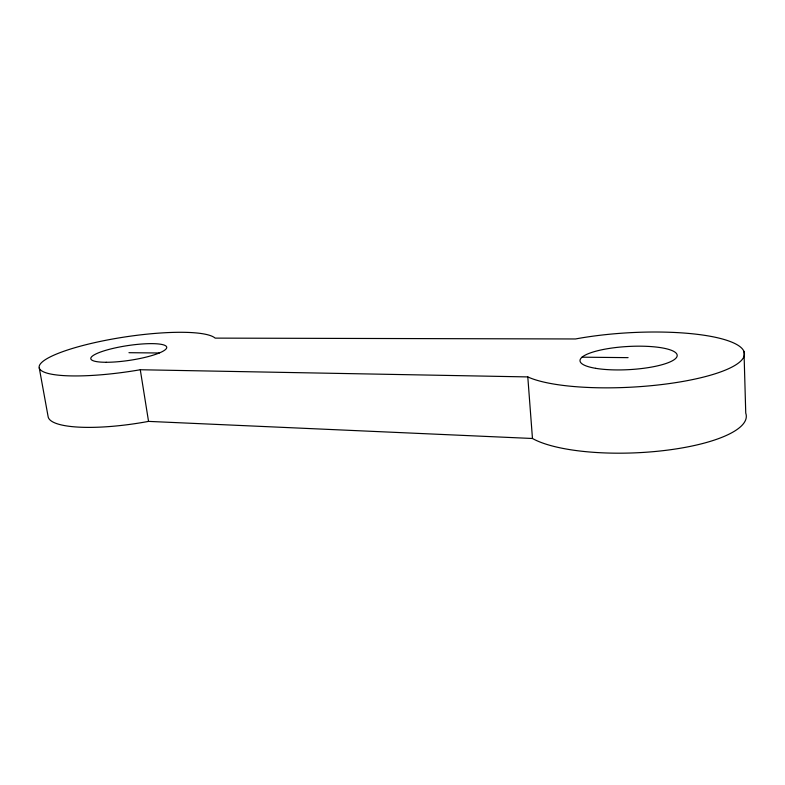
<?xml version="1.0" encoding="UTF-8"?>
<svg xmlns="http://www.w3.org/2000/svg" width="785" height="785" viewBox="0 0 785 785"><rect width="100%" height="100%" fill="white"/><g stroke="black" fill="none" stroke-linecap="round" stroke-linejoin="round"><path stroke-width="1.18" d="M128.956 352.691L159.247 352.995M581.999 357.185L628.098 357.646M140.28 369.745L527.795 376.918A113.972 27.22 -3.2 0 0 681.547 381.677A113.972 27.22 -3.2 0 0 731.414 341.995A113.972 27.22 -3.2 0 0 575.493 338.963L215.139 338.119A89.755 17.407 -8.6 0 0 112.726 338.992A89.755 17.407 -8.6 0 0 40.221 369.617A89.755 17.407 -8.6 0 0 140.28 369.745L148.542 421.388L532.465 438.491A112.481 32.205 -2.4 0 0 664.071 450.551A112.481 32.205 -2.4 0 0 745.75 413.146L743.994 351.395M39.25 367.871L48.17 416.913A88.813 20.714 -9.1 0 0 148.542 421.388M527.795 376.918L532.465 438.491M106.25 362.277A38.377 7.428 -8.6 0 0 166.499 348.295A38.377 7.428 -8.6 0 0 113.56 348.285A38.377 7.428 -8.6 0 0 106.25 362.277M595.648 368.322A48.67 11.589 -3.2 0 0 675.993 358.117A48.67 11.589 -3.2 0 0 614.086 347.745A48.67 11.589 -3.2 0 0 595.648 368.322"/></g></svg>
